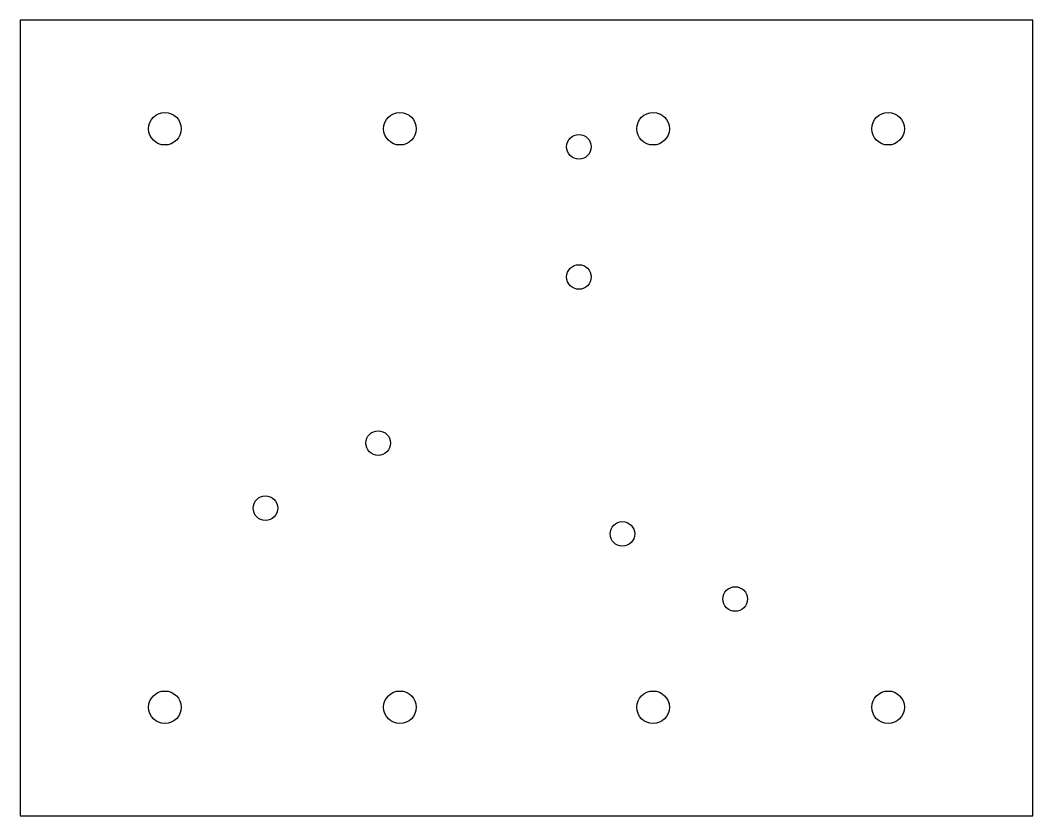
# Model space of a CAD drawing. Header units: metres. Extents: x -140 to 140, y -110 to 110.
import ezdxf

# ---------------------------------------------------------------- set-up
doc = ezdxf.new("R2010")
doc.units = ezdxf.units.M
for name, color, linetype in [('M8_CLEARANCE_D9', 3, 'Continuous'), ('M8_TAP_DRILL_D6_8', 1, 'Continuous'), ('OUTLINE', 7, 'Continuous')]:
    doc.layers.add(name, color=color, linetype=linetype)

msp = doc.modelspace()

# ---------------------------------------------------------------- linework, layer by layer
at = {"layer": 'M8_CLEARANCE_D9'}
for centre in [(-100, 80), (-35, 80), (35, 80), (100, 80), (-100, -80), (-35, -80), (35, -80), (100, -80)]:
    msp.add_circle(centre, 4.5, dxfattribs=at)
at = {"layer": 'M8_TAP_DRILL_D6_8'}
for centre in [(14.5, 75), (14.5, 39), (-41.02, -6.94), (-72.2, -24.94), (26.52, -32.06), (57.7, -50.06)]:
    msp.add_circle(centre, 3.4, dxfattribs=at)
at = {"layer": 'OUTLINE'}
msp.add_lwpolyline([(-140, -110), (140, -110), (140, 110), (-140, 110)], close=True, dxfattribs=at)

doc.saveas('drawing.dxf')
